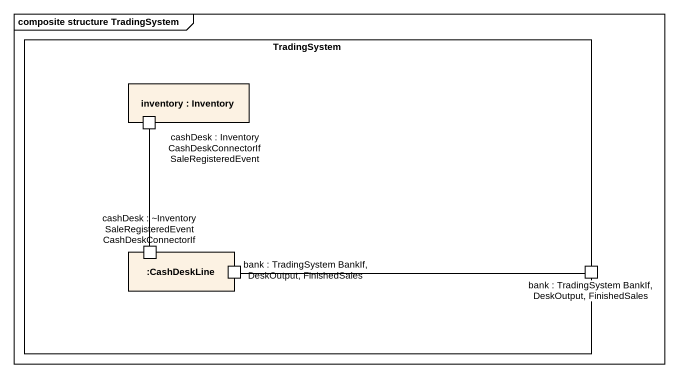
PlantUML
@startuml
mainframe composite structure TradingSystem
rectangle TradingSystem {
  rectangle "inventory : Inventory" as inventory {
    port "cashDesk : Inventory CashDeskConnectorIf SaleRegisteredEvent" as cashDesk_Inventory
  }
  rectangle ":CashDeskLine" as CashDeskLine {
    port "cashDesk : ~Inventory SaleRegisteredEvent CashDeskConnectorIf" as cashDesk_Inventory_2
    port "bank : TradingSystem BankIf, DeskOutput, FinishedSales" as bank_TradingSystem_BankIf
  }
  port "bank : TradingSystem BankIf, DeskOutput, FinishedSales" as bank_TradingSystem_BankIf_2
}
cashDesk_Inventory -- cashDesk_Inventory_2
bank_TradingSystem_BankIf_2 -left- bank_TradingSystem_BankIf
@enduml
